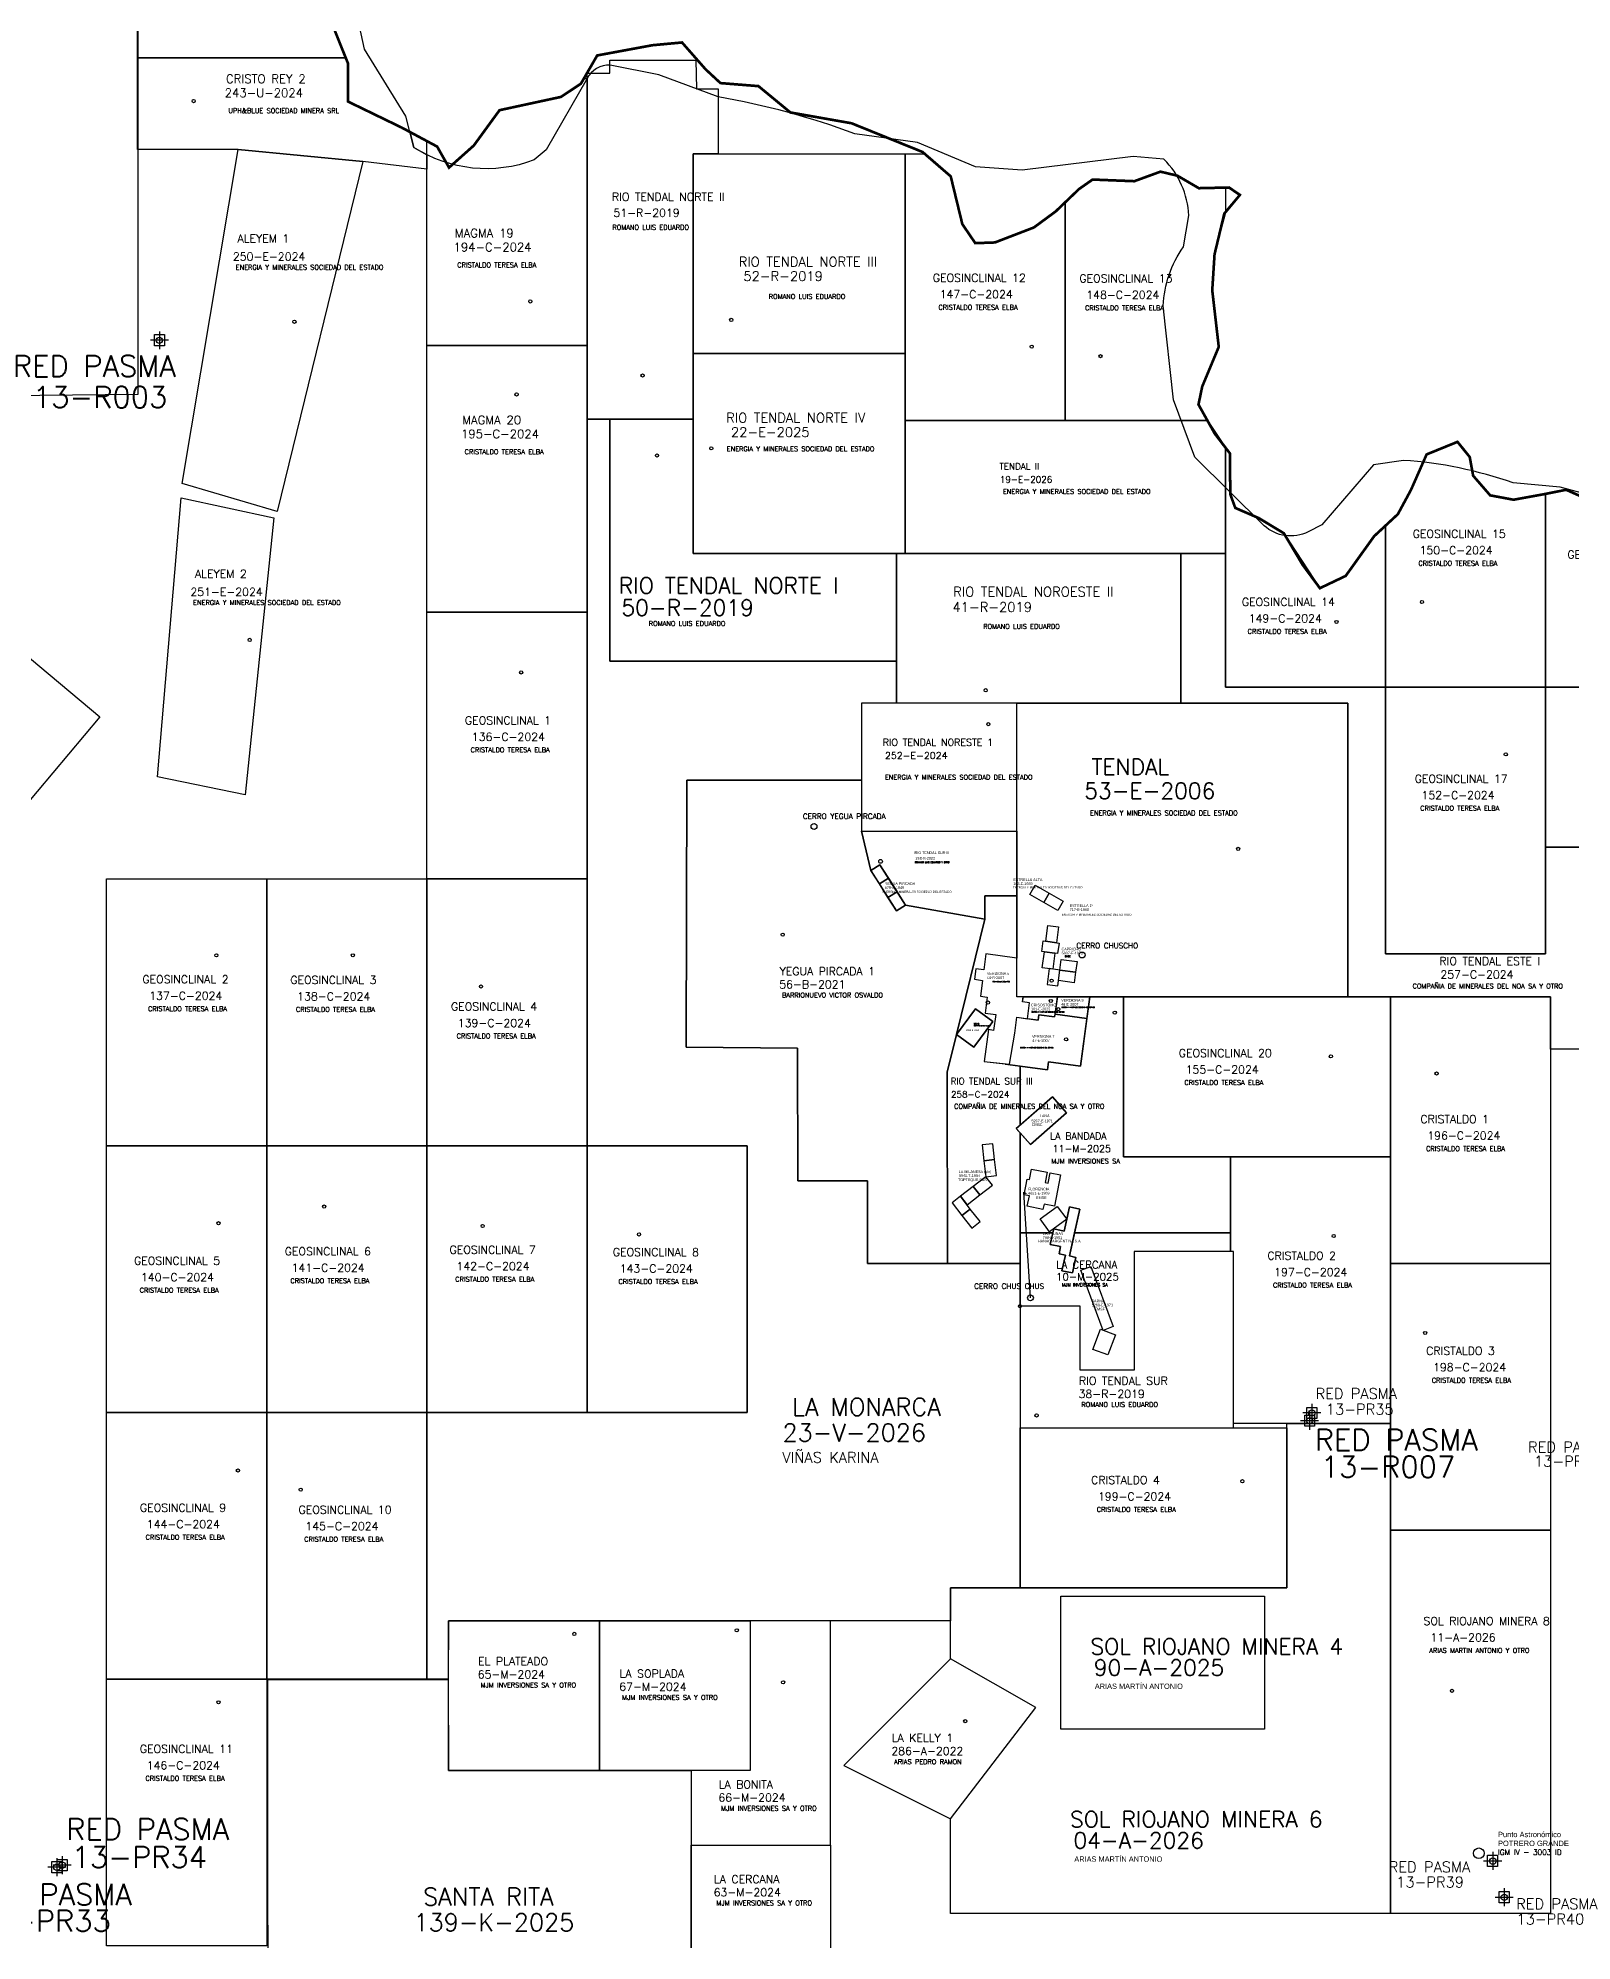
# Model space of a CAD drawing. Header units: metres. Extents: x -4406421 to 6012633, y 6449185 to 13337258.
# Drawn here: x 2547462 to 2576200, y 6867303 to 6902968 of the extents above; entities that cross this region are included whole.
import ezdxf

# ---------------------------------------------------------------- set-up
doc = ezdxf.new("R2010")
doc.units = ezdxf.units.M
doc.header["$LTSCALE"] = 20
doc.header["$MEASUREMENT"] = 0
for name, color, linetype in [('BLOQUE-PASMA', 40, 'CONTINUOUS'), ('CAMINOS', 7, 'CONTINUOUS'), ('CATEOS', 7, 'CONTINUOUS'), ('LIMDEP', 9, 'CONTINUOUS'), ('LIMITES', 119, 'CONTINUOUS'), ('MANIFEST', 1, 'CONTINUOUS'), ('MANIFEST-TEMP', 3, 'CONTINUOUS'), ('MINAPASMA', 40, 'CONTINUOUS'), ('MINAS', 76, 'CONTINUOUS'), ('P.A.S.M.A puntos', 241, 'CONTINUOUS'), ('PASMA NOMBRE', 40, 'CONTINUOUS'), ('SERVIDUMBRE', 44, 'CONTINUOUS')]:
    doc.layers.add(name, color=color, linetype=linetype)
doc.layers.add('TITULARES', color=7, linetype='CONTINUOUS', true_color=0x04fbc6)
doc.styles.add('ROMANS', font='romans.shx', dxfattribs={"oblique": 1.17516e-08, "height": 3})

msp = doc.modelspace()

# ---------------------------------------------------------------- linework, layer by layer
at = {"layer": 'CAMINOS', "linetype": 'Continuous'}
for centre in [(2562000, 6888192), (2567022, 6885782), (2566055, 6879356)]:
    msp.add_circle(centre, 55, dxfattribs=at)
at = {"layer": 'CAMINOS', "ltscale": 100}
msp.add_circle((2574455, 6868946), 100, dxfattribs=at)
at = {"layer": 'CATEOS', "ltscale": 100}
for points in [[(2549327, 6912963), (2549329, 6896288), (2546267, 6896254), (2546267, 6892220), (2544285, 6893883), (2544281, 6896255), (2545293, 6896259), (2545185, 6912965)], [(2565860, 6877208), (2565860, 6873918), (2564560, 6873918), (2564560, 6873300), (2562310, 6873300), (2555149, 6873300), (2555144, 6872208), (2554749, 6872208), (2554749, 6877208), (2560747, 6877208), (2560747, 6882208), (2557747, 6882208), (2557747, 6895822), (2558177, 6895822), (2558177, 6891291), (2563543, 6891291), (2563543, 6890500), (2562890, 6890500), (2562890, 6889056), (2559620, 6889056), (2559602, 6884056), (2561693, 6884038), (2561694, 6881550), (2563000, 6881550), (2563000, 6880000), (2565860, 6880000)], [(2563707, 6895801), (2569370, 6895801), (2569707, 6895294), (2569707, 6893308), (2563543, 6893308), (2563543, 6893309), (2563707, 6893309)], [(2568870, 6893308), (2569707, 6893308), (2569707, 6890801), (2572707, 6890801), (2572707, 6885801), (2575707, 6885801), (2575707, 6887801), (2580707, 6887801), (2580707, 6886500), (2576643, 6886500), (2576643, 6884015), (2575800, 6884015), (2575800, 6885000), (2572000, 6885000), (2572000, 6890500), (2568870, 6890500)], [(2564560, 6873918), (2570860, 6873918), (2570860, 6877000), (2572800, 6877000), (2572800, 6867820), (2564560, 6867820), (2564560, 6869592), (2564560, 6869592), (2566158, 6871676), (2564560, 6872592)], [(2566625, 6873767), (2570442, 6873767), (2570442, 6871269), (2566625, 6871269)], [(2551775, 6863000), (2551770, 6872204), (2555144, 6872204), (2555149, 6870498), (2559700, 6870498), (2559700, 6863000)]]:
    msp.add_lwpolyline(points, close=True, dxfattribs=at)
at = {"layer": 'CATEOS', "color": 0, "ltscale": 100}
msp.add_lwpolyline([(2565200, 6886890), (2565800, 6886890), (2565800, 6885724), (2565222, 6885802), (2565182, 6885505), (2565033, 6885525), (2565006, 6885326), (2565155, 6885306), (2565116, 6885009), (2565246, 6884992), (2565206, 6884694), (2565405, 6884668), (2565365, 6884370), (2565266, 6884384), (2565186, 6883789), (2565583, 6883744), (2565582, 6883736), (2565860, 6883698), (2565860, 6882595), (2565789, 6882533), (2565860, 6882452), (2565860, 6880000), (2564498, 6880000), (2564493, 6883586), (2564671, 6884291), (2565200, 6886455)], close=True, dxfattribs=at)
at = {"layer": 'LIMDEP', "linetype": 'Continuous'}
msp.add_lwpolyline([(2576835, 6894320), (2575980, 6894549), (2575098, 6894630, 0.068148), (2573046, 6895053), (2572485, 6894968), (2571515, 6893843), (2571259, 6893712, -0.307326), (2570434, 6893828), (2569134, 6895110), (2568737, 6896187), (2568541, 6897950, -0.139597), (2568921, 6899056), (2569023, 6899643, 0.18343), (2568557, 6900699), (2567977, 6900746), (2565901, 6900492), (2565026, 6900553), (2563937, 6901013), (2562767, 6901174, 0.045629), (2560204, 6901864), (2559095, 6902279), (2558181, 6902461, 0.288697), (2557747, 6902208), (2556983, 6900871), (2556756, 6900684, -0.237786), (2554505, 6900916), (2554350, 6901504), (2553579, 6902760), (2553454, 6903337)], format="xyb", dxfattribs=at)
at = {"layer": 'LIMITES', "ltscale": 1500, "const_width": 50, "flags": 128}
msp.add_lwpolyline([(2552919, 6903365), (2553270, 6902489), (2553271, 6901777), (2554277, 6901289), (2554939, 6900934), (2555162, 6900540), (2555626, 6900954), (2556108, 6901616), (2557259, 6901865), (2557633, 6902114), (2557938, 6902642), (2558974, 6902834), (2559527, 6902885), (2559967, 6902384), (2560247, 6902124), (2560959, 6902067), (2561558, 6901573), (2562703, 6901371), (2564033, 6900833), (2564561, 6900376), (2564779, 6899480), (2565021, 6899124), (2565390, 6899137), (2566120, 6899418), (2566527, 6899718), (2566965, 6900138), (2567219, 6900316), (2568001, 6900285), (2568491, 6900464), (2568809, 6900388), (2569210, 6900154), (2569775, 6900167), (2569979, 6900028), (2569687, 6899678), (2569504, 6898915), (2569461, 6898241), (2569583, 6897180), (2569273, 6896436), (2569203, 6896099), (2569509, 6895552), (2569796, 6895178), (2569797, 6894422), (2569893, 6894161), (2570332, 6893971), (2570803, 6893686), (2571154, 6893095), (2571478, 6892657), (2571961, 6892887), (2572494, 6893631), (2572939, 6894045), (2573186, 6894503), (2573477, 6895164), (2574056, 6895400), (2574285, 6895115), (2574349, 6894765), (2574668, 6894397), (2575106, 6894315), (2575672, 6894418), (2576092, 6894501), (2576874, 6894153)], dxfattribs=at)
at = {"layer": 'MANIFEST', "ltscale": 100}
for points in [[(2549328, 6902596), (2549328, 6905596), (2553987, 6905596), (2553914, 6905231), (2553756, 6904859), (2553783, 6904497), (2553785, 6904218), (2553731, 6904042), (2553628, 6903877), (2553398, 6903830), (2553154, 6903687), (2553100, 6903428), (2552919, 6903365), (2553227, 6902596)], [(2549328, 6902596), (2553227, 6902596), (2553270, 6902489), (2553271, 6901777), (2554426, 6901216), (2554505, 6900916), (2554747, 6900779), (2554747, 6900509), (2553545, 6900656), (2551214, 6900881), (2549328, 6900881)], [(2559736, 6895822), (2557747, 6895822), (2557747, 6902311), (2558177, 6902311), (2558177, 6902553), (2559784, 6902553), (2559797, 6902016), (2560204, 6902016), (2560204, 6900801), (2559736, 6900801)], [(2554747, 6897208), (2554747, 6901037), (2554939, 6900934), (2555162, 6900540), (2555626, 6900954), (2556108, 6901616), (2557259, 6901865), (2557633, 6902114), (2557688, 6902208), (2557747, 6902208), (2557747, 6897208)], [(2550159, 6894617), (2551214, 6900881), (2553545, 6900656), (2551944, 6894096)], [(2559736, 6897055), (2559736, 6900801), (2563707, 6900801), (2563707, 6897055)], [(2563707, 6895801), (2563707, 6900801), (2564069, 6900801), (2564561, 6900376), (2564779, 6899480), (2565021, 6899124), (2565390, 6899137), (2566120, 6899418), (2566527, 6899718), (2566707, 6899890), (2566707, 6895801)], [(2566707, 6895801), (2566707, 6899890), (2566965, 6900138), (2567219, 6900316), (2568001, 6900285), (2568491, 6900464), (2568809, 6900388), (2569210, 6900154), (2569707, 6900166), (2569707, 6899701), (2569504, 6898915), (2569461, 6898241), (2569583, 6897180), (2569273, 6896436), (2569203, 6896099), (2569370, 6895801)], [(2559736, 6893309), (2563543, 6893309), (2563543, 6891291), (2558177, 6891291), (2558177, 6895822), (2559736, 6895822)], [(2569707, 6895294), (2569796, 6895178), (2569796, 6894426), (2569893, 6894161), (2570332, 6893971), (2570803, 6893686), (2571478, 6892657), (2571961, 6892887), (2572494, 6893631), (2572707, 6893829), (2572707, 6890801), (2569707, 6890801)], [(2572707, 6890801), (2572707, 6893829), (2572939, 6894045), (2573186, 6894503), (2573477, 6895164), (2574056, 6895400), (2574285, 6895115), (2574349, 6894765), (2574668, 6894397), (2575106, 6894315), (2575707, 6894424), (2575707, 6890801)], [(2575707, 6890801), (2575707, 6894424), (2576092, 6894494), (2576874, 6894153), (2577644, 6894090), (2578349, 6894206), (2578707, 6893941), (2578707, 6890801)], [(2549703, 6889121), (2550143, 6894349), (2551878, 6893974), (2551340, 6888784)], [(2563543, 6893308), (2568870, 6893308), (2568870, 6890500), (2563543, 6890500)], [(2554747, 6887208), (2554747, 6892208), (2557747, 6892208), (2557747, 6887208)], [(2572707, 6885801), (2572707, 6890801), (2575707, 6890801), (2575707, 6885801)], [(2575707, 6890801), (2580707, 6890801), (2580707, 6887801), (2575707, 6887801)], [(2565800, 6885000), (2565800, 6890500), (2572000, 6890500), (2572000, 6885000)], [(2559620, 6889056), (2562890, 6889056), (2562890, 6888100), (2563063, 6887366), (2563548, 6886608), (2563717, 6886715), (2565200, 6886455), (2564671, 6884291), (2564493, 6883586), (2564498, 6880000), (2563000, 6880000), (2563000, 6881550), (2561694, 6881550), (2561693, 6884038), (2559602, 6884056)], [(2565200, 6886455), (2563717, 6886715), (2563231, 6887473), (2563063, 6887366), (2562890, 6888100), (2565800, 6888100), (2565800, 6886890), (2565200, 6886890)], [(2548747, 6882208), (2548747, 6887208), (2551747, 6887208), (2551747, 6882208)], [(2551747, 6882208), (2551747, 6887208), (2554747, 6887208), (2554747, 6882208)], [(2554747, 6882208), (2554747, 6887208), (2557747, 6887208), (2557747, 6882208)], [(2567165, 6885000), (2567800, 6885000), (2567800, 6882000), (2569800, 6882000), (2569800, 6880575), (2566883, 6880575), (2566981, 6881020), (2566786, 6881063), (2566734, 6880828), (2566685, 6880609), (2566490, 6880652), (2566473, 6880575), (2565860, 6880575), (2565860, 6882452), (2566053, 6882232), (2566730, 6882825), (2566466, 6883126), (2565860, 6882595), (2565860, 6883698), (2566375, 6883629), (2566395, 6883780), (2566990, 6883700)], [(2565999, 6884588), (2566039, 6884885), (2565908, 6884903), (2565927, 6885000), (2566559, 6885000), (2566508, 6884620), (2566211, 6884660), (2566198, 6884561)], [(2566559, 6885000), (2567165, 6885000), (2567110, 6884592), (2566515, 6884672)], [(2567800, 6885000), (2572800, 6885000), (2572800, 6882000), (2567800, 6882000)], [(2548747, 6877208), (2548747, 6882208), (2551747, 6882208), (2551747, 6877208)], [(2551747, 6877208), (2551747, 6882208), (2554747, 6882208), (2554747, 6877208)], [(2554747, 6877208), (2554747, 6882208), (2557747, 6882208), (2557747, 6877208)], [(2557747, 6877208), (2557747, 6882208), (2560747, 6882208), (2560747, 6877208)], [(2565860, 6880575), (2566473, 6880575), (2566426, 6880359), (2566621, 6880316), (2566592, 6880184), (2566710, 6880158), (2566645, 6879865), (2566841, 6879822), (2566905, 6880115), (2566787, 6880141), (2566883, 6880575), (2569800, 6880575), (2569800, 6880225), (2568000, 6880225), (2568000, 6878000), (2566987, 6878000), (2566987, 6879200), (2565860, 6879200)], [(2565860, 6876918), (2569860, 6876918), (2569860, 6880225), (2568000, 6880225), (2568000, 6878000), (2566987, 6878000), (2566987, 6879200), (2565860, 6879200)], [(2548747, 6872208), (2548747, 6877208), (2551747, 6877208), (2551747, 6872208)], [(2551747, 6872208), (2551747, 6877208), (2554749, 6877208), (2554749, 6872208)], [(2572800, 6875000), (2575800, 6875000), (2575800, 6867820), (2572800, 6867820)], [(2555149, 6873300), (2557978, 6873300), (2557978, 6870498), (2555149, 6870498)], [(2557978, 6873300), (2560806, 6873300), (2560806, 6870498), (2557978, 6870498)], [(2560806, 6873300), (2560806, 6870498), (2559700, 6870498), (2559700, 6869100), (2562310, 6869100), (2562310, 6873300)], [(2548747, 6867208), (2548747, 6872208), (2551747, 6872208), (2551747, 6867208)]]:
    msp.add_lwpolyline(points, close=True, dxfattribs=at)
at = {"layer": 'MANIFEST', "linetype": 'Continuous'}
msp.add_lwpolyline([(2536985, 6895832), (2539042, 6898283), (2548618, 6890248), (2546561, 6887797)], close=True, dxfattribs=at)
at = {"layer": 'MANIFEST', "color": 1, "ltscale": 100}
for points in [[(2554747, 6892208), (2554747, 6897208), (2557747, 6897208), (2557747, 6892208)], [(2559736, 6893309), (2559736, 6897055), (2563707, 6897055), (2563707, 6893309)], [(2565800, 6890500), (2562890, 6890500), (2562890, 6888100), (2565800, 6888100)], [(2565222, 6885802), (2565182, 6885505), (2565033, 6885525), (2565007, 6885326), (2565155, 6885306), (2565116, 6885009), (2565246, 6884992), (2565206, 6884694), (2565405, 6884668), (2565365, 6884370), (2565266, 6884384), (2565186, 6883789), (2565662, 6883736), (2565761, 6884317), (2565801, 6884614), (2565999, 6884588), (2566039, 6884885), (2565908, 6884903), (2565921, 6885000), (2565800, 6885000), (2565800, 6885724)], [(2572800, 6880000), (2572800, 6885000), (2575800, 6885000), (2575800, 6880000)], [(2565801, 6884614), (2566198, 6884561), (2566211, 6884660), (2566508, 6884620), (2566515, 6884672), (2567110, 6884592), (2566990, 6883700), (2566395, 6883780), (2566375, 6883629), (2565582, 6883736), (2565583, 6883744), (2565662, 6883736), (2565761, 6884317)], [(2569860, 6877000), (2569860, 6880225), (2569800, 6880225), (2569800, 6882000), (2572800, 6882000), (2572800, 6877000)], [(2572800, 6875000), (2572800, 6880000), (2575800, 6880000), (2575800, 6875000)], [(2565860, 6876918), (2570860, 6876918), (2570860, 6873918), (2565860, 6873918)], [(2564560, 6872592), (2562560, 6870592), (2564560, 6869592), (2566158, 6871676)], [(2559700, 6869100), (2562310, 6869100), (2562310, 6866038), (2559700, 6866038)]]:
    msp.add_lwpolyline(points, close=True, dxfattribs=at)
at = {"layer": 'MANIFEST', "ltscale": 100}
for centre, radius in [((2550377, 6901786), 30), ((2556684, 6898032), 30), ((2552265, 6897650), 30), ((2560449, 6897685), 30), ((2566078, 6897185), 30), ((2567367, 6897006), 30), ((2558788, 6896643), 30), ((2559057, 6895144), 30), ((2573390, 6892397), 30), ((2571789, 6892024), 30), ((2551427, 6891688), 30), ((2556513, 6891078), 30), ((2565217, 6890745), 30), ((2574960, 6889542), 30), ((2563247, 6887537), 35.5), ((2561413, 6886164), 30), ((2550803, 6885777), 30), ((2553360, 6885777), 30), ((2555762, 6885192), 30), ((2565258, 6884890), 30), ((2566437, 6884920), 30), ((2567634, 6884702), 30), ((2566723, 6884201), 30), ((2571684, 6883882), 30), ((2552822, 6881067), 30), ((2550843, 6880755), 30), ((2555791, 6880703), 30), ((2558722, 6880545), 30), ((2565860, 6879200), 30), ((2566170, 6877152), 30), ((2551206, 6876120), 30), ((2552383, 6875761), 30), ((2557509, 6873058), 30), ((2560553, 6873125), 30), ((2561421, 6872150), 30), ((2573953, 6871991), 30), ((2550843, 6871776), 30)]:
    msp.add_circle(centre, radius, dxfattribs=at)
at = {"layer": 'MANIFEST', "color": 1, "ltscale": 100}
for centre in [(2556427, 6896288), (2560075, 6895278), (2565265, 6890109), (2566575, 6884767), (2573664, 6883561), (2571737, 6880515), (2573450, 6878698), (2570025, 6875919), (2564833, 6871422)]:
    msp.add_circle(centre, 30, dxfattribs=at)
at = {"layer": 'MANIFEST', "color": 4, "ltscale": 100}
msp.add_circle((2569947, 6887770), 30, dxfattribs=at)
at = {"layer": 'MANIFEST-TEMP', "ltscale": 100}
for points in [[(2566383, 6886337), (2566581, 6886310), (2566541, 6886013), (2566343, 6886040)], [(2566293, 6886046), (2566591, 6886006), (2566564, 6885808), (2566267, 6885848)], [(2566316, 6885841), (2566514, 6885815), (2566474, 6885517), (2566276, 6885544)], [(2566632, 6885698), (2566929, 6885658), (2566902, 6885460), (2566605, 6885500)], [(2566367, 6885229), (2566565, 6885202), (2566605, 6885500), (2566407, 6885526)], [(2566605, 6885500), (2566902, 6885460), (2566876, 6885261), (2566578, 6885301)]]:
    msp.add_lwpolyline(points, close=True, dxfattribs=at)
msp.add_circle((2566452, 6885301), 30, dxfattribs=at)
at = {"layer": 'MINAPASMA', "linetype": 'Continuous'}
msp.add_lwpolyline([(2565350, 6884534), (2565028, 6884773), (2564671, 6884291), (2564992, 6884052)], close=True, dxfattribs=at)
at = {"layer": 'MINAPASMA', "ltscale": 100}
msp.add_lwpolyline([(2564992, 6884052), (2564671, 6884291), (2565028, 6884773), (2565350, 6884534)], close=True, dxfattribs=at)
at = {"layer": 'MINAS', "ltscale": 100}
for points in [[(2563231, 6887473), (2563393, 6887221), (2563225, 6887113), (2563063, 6887366)], [(2563393, 6887221), (2563555, 6886968), (2563386, 6886860), (2563225, 6887113)], [(2563555, 6886968), (2563717, 6886715), (2563548, 6886608), (2563386, 6886860)], [(2566405, 6886940), (2566305, 6886767), (2566045, 6886917), (2566145, 6887090)], [(2566665, 6886790), (2566565, 6886617), (2566305, 6886767), (2566405, 6886940)], [(2566466, 6883126), (2566730, 6882825), (2566053, 6882232), (2565789, 6882533)], [(2566075, 6881770), (2566370, 6881713), (2566331, 6881517), (2566385, 6881506), (2566424, 6881702), (2566620, 6881664), (2566506, 6881075), (2566309, 6881113), (2566290, 6881015), (2565996, 6881072), (2566034, 6881269), (2565936, 6881288), (2565993, 6881582), (2566037, 6881574)], [(2566558, 6881071), (2566734, 6880828), (2566410, 6880594), (2566234, 6880837)], [(2566786, 6881063), (2566981, 6881020), (2566787, 6880141), (2566905, 6880115), (2566841, 6879822), (2566645, 6879865), (2566710, 6880158), (2566592, 6880184), (2566621, 6880316), (2566426, 6880359), (2566490, 6880652), (2566685, 6880609)], [(2566999, 6879872), (2567187, 6879941), (2567604, 6878816), (2567417, 6878746)], [(2567365, 6878766), (2567646, 6878660), (2567505, 6878286), (2567225, 6878391)]]:
    msp.add_lwpolyline(points, close=True, dxfattribs=at)
at = {"layer": 'MINAS', "linetype": 'Continuous'}
for points in [[(2565348, 6882245), (2565149, 6882222), (2565184, 6881924), (2565383, 6881947), (2565348, 6882245)], [(2565342, 6881468), (2565219, 6881626), (2564982, 6881442), (2565104, 6881284), (2565342, 6881468)], [(2565383, 6881947), (2565184, 6881924), (2565219, 6881626), (2565418, 6881649), (2565383, 6881947)], [(2565104, 6881284), (2564982, 6881442), (2564745, 6881259), (2564867, 6881100), (2565104, 6881284)], [(2564745, 6881259), (2564587, 6881136), (2564770, 6880899), (2564928, 6881021), (2564745, 6881259)], [(2564928, 6881021), (2564770, 6880899), (2564954, 6880662), (2565112, 6880784), (2564928, 6881021)]]:
    msp.add_lwpolyline(points, dxfattribs=at)
at = {"layer": 'P.A.S.M.A puntos', "ltscale": 100}
for p, q in [((2549735, 6897471), (2549735, 6897134)), ((2549735, 6897471), (2549735, 6897134)), ((2549904, 6897303), (2549566, 6897303)), ((2549904, 6897303), (2549566, 6897303)), ((2571454, 6877054), (2571117, 6877054)), ((2571454, 6877054), (2571117, 6877054)), ((2571286, 6877223), (2571286, 6876885)), ((2571286, 6877223), (2571286, 6876885))]:
    msp.add_line(p, q, dxfattribs=at)
at = {"layer": 'P.A.S.M.A puntos', "color": 61, "ltscale": 100}
for p, q in [((2571326, 6877367), (2571326, 6877030)), ((2571495, 6877198), (2571157, 6877198)), ((2547813, 6868854), (2547813, 6868517)), ((2547913, 6868893), (2547913, 6868555)), ((2574884, 6868799), (2574546, 6868799)), ((2574718, 6868972), (2574718, 6868635)), ((2547982, 6868685), (2547644, 6868685)), ((2548081, 6868724), (2547744, 6868724)), ((2575098, 6868120), (2574761, 6868120)), ((2574932, 6868293), (2574932, 6867956))]:
    msp.add_line(p, q, dxfattribs=at)
at = {"layer": 'P.A.S.M.A puntos', "ltscale": 100}
for points in [[(2549642, 6897409), (2549828, 6897409), (2549828, 6897197), (2549642, 6897197)], [(2549642, 6897409), (2549828, 6897409), (2549828, 6897197), (2549642, 6897197)], [(2571193, 6877160), (2571378, 6877160), (2571378, 6876948), (2571193, 6876948)], [(2571193, 6877160), (2571378, 6877160), (2571378, 6876948), (2571193, 6876948)]]:
    msp.add_lwpolyline(points, close=True, dxfattribs=at)
at = {"layer": 'P.A.S.M.A puntos', "color": 61, "ltscale": 100}
for points in [[(2571233, 6877304), (2571419, 6877304), (2571419, 6877092), (2571233, 6877092)], [(2547720, 6868791), (2547906, 6868791), (2547906, 6868579), (2547720, 6868579)], [(2547820, 6868830), (2548005, 6868830), (2548005, 6868618), (2547820, 6868618)], [(2574621, 6868908), (2574807, 6868908), (2574807, 6868696), (2574621, 6868696)], [(2574835, 6868228), (2575021, 6868228), (2575021, 6868016), (2574835, 6868016)]]:
    msp.add_lwpolyline(points, close=True, dxfattribs=at)
at = {"layer": 'P.A.S.M.A puntos', "ltscale": 100}
for centre in [(2549735, 6897303), (2549735, 6897303), (2571286, 6877054), (2571286, 6877054)]:
    msp.add_circle(centre, 60, dxfattribs=at)
at = {"layer": 'P.A.S.M.A puntos', "color": 61, "ltscale": 100}
for centre in [(2571327, 6877198), (2547912, 6868723), (2574718, 6868800), (2547814, 6868686), (2574932, 6868121)]:
    msp.add_circle(centre, 60, dxfattribs=at)
at = {"layer": 'SERVIDUMBRE', "linetype": 'Continuous'}
for p, q in [((2566055, 6879356), (2565931, 6881334)), ((2565931, 6881334), (2565972, 6881313))]:
    msp.add_line(p, q, dxfattribs=at)

# ---------------------------------------------------------------- texts
at = {"layer": 'BLOQUE-PASMA', "ltscale": 100}
msp.add_attdef('8908-E-1984', (2564849, 6884358), 'ENERGIA Y MINERALES SOCIEDAD DEL ESTADO', height=30, dxfattribs=at)
at = {"layer": 'CAMINOS', "linetype": 'Continuous', "style": 'ROMANS', "oblique": 0}
for s, p in [('CERRO YEGUA PIRCADA', (2561791, 6888332)), ('CERRO CHUSCHO', (2566915, 6885907)), ('CERRO CHUS CHUS', (2565000, 6879524))]:
    msp.add_text(s, height=100, dxfattribs=at).set_placement(p)
at = {"layer": 'CAMINOS', "ltscale": 100, "insert": (2574815, 6869348), "char_height": 100, "width": 2313.46, "attachment_point": 1, "style": 'ROMANS'}
msp.add_mtext('{\\fArial|b0|i0|c0|p34;Punto Astronómico \\PPOTRERO GRANDE\\P}IGM IV - 3003 ID', dxfattribs=at)
at = {"layer": 'CATEOS', "style": 'ROMANS'}
for s, height, p in [('TENDAL II', 120, (2565474, 6894880)), ('19-E-2026', 120, (2565481, 6894634)), ('RIO TENDAL ESTE I', 150, (2573716, 6885593)), ('257-C-2024', 150, (2573735, 6885341)), ('RIO TENDAL SUR III', 120, (2564560, 6883357)), ('258-C-2024', 120, (2564567, 6883110)), ('LA MONARCA', 330, (2561590, 6877147)), ('23-V-2026', 330, (2561410, 6876665)), ('SANTA RITA', 330, (2554676, 6867968)), ('139-K-2025', 330, (2554496, 6867486))]:
    msp.add_text(s, height=height, dxfattribs=at).set_placement(p)
at = {"layer": 'CATEOS', "style": 'ROMANS', "oblique": 0}
for s, p in [('SOL RIOJANO MINERA 4', (2567180, 6872672)), ('90-A-2025', (2567243, 6872276)), ('SOL RIOJANO MINERA 6', (2566796, 6869433)), ('04-A-2026', (2566860, 6869037))]:
    msp.add_text(s, height=300, dxfattribs=at).set_placement(p)
at = {"layer": 'MANIFEST', "linetype": 'Continuous', "style": 'ROMANS', "oblique": 0}
for s, height, p in [('243-U-2024', 160, (2550959, 6901861)), ('CRISTO REY 2', 160, (2550983, 6902124)), ('194-C-2024', 160, (2555247, 6898970)), ('MAGMA 19', 160, (2555271, 6899232)), ('GEOSINCLINAL 12', 150, (2564226, 6898399)), ('GEOSINCLINAL 13', 150, (2566972, 6898388)), ('147-C-2024', 150, (2564354, 6898090)), ('148-C-2024', 150, (2567101, 6898080)), ('MAGMA 20', 160, (2555409, 6895730)), ('195-C-2024', 160, (2555386, 6895468)), ('GEOSINCLINAL 15', 150, (2573217, 6893601)), ('150-C-2024', 150, (2573345, 6893293)), ('GEOSINCLINAL 16', 150, (2576114, 6893212)), ('GEOSINCLINAL 14', 150, (2570016, 6892324)), ('149-C-2024', 150, (2570145, 6892016)), ('GEOSINCLINAL 1', 150, (2555460, 6890104)), ('136-C-2024', 150, (2555589, 6889796)), ('GEOSINCLINAL 17', 150, (2573253, 6889010)), ('152-C-2024', 150, (2573381, 6888702)), ('GEOSINCLINAL 2', 150, (2549417, 6885251)), ('GEOSINCLINAL 3', 150, (2552188, 6885239)), ('137-C-2024', 150, (2549545, 6884943)), ('138-C-2024', 150, (2552317, 6884931)), ('GEOSINCLINAL 4', 150, (2555198, 6884740)), ('139-C-2024', 150, (2555326, 6884432)), ('GEOSINCLINAL 20', 150, (2568834, 6883868)), ('155-C-2024', 150, (2568962, 6883560)), ('CRISTALDO 1', 150, (2573361, 6882630)), ('LA BANDADA', 130, (2566423, 6882326)), ('196-C-2024', 150, (2573490, 6882322)), ('11-M-2025', 130, (2566470, 6882088)), ('GEOSINCLINAL 6', 150, (2552084, 6880153)), ('GEOSINCLINAL 7', 150, (2555172, 6880182)), ('GEOSINCLINAL 8', 150, (2558231, 6880138)), ('CRISTALDO 2', 150, (2570494, 6880071)), ('GEOSINCLINAL 5', 150, (2549260, 6879976)), ('141-C-2024', 150, (2552212, 6879845)), ('142-C-2024', 150, (2555301, 6879874)), ('143-C-2024', 150, (2558360, 6879830)), ('197-C-2024', 150, (2570622, 6879763)), ('140-C-2024', 150, (2549389, 6879668)), ('CRISTALDO 3', 150, (2573469, 6878288)), ('198-C-2024', 150, (2573598, 6877980)), ('CRISTALDO 4', 150, (2567192, 6875867)), ('199-C-2024', 150, (2567320, 6875559)), ('GEOSINCLINAL 9', 150, (2549371, 6875347)), ('GEOSINCLINAL 10', 150, (2552343, 6875310)), ('144-C-2024', 150, (2549499, 6875039)), ('145-C-2024', 150, (2552471, 6875002)), ('SOL RIOJANO MINERA 8', 150, (2573419, 6873224)), ('11-A-2026', 150, (2573548, 6872916)), ('GEOSINCLINAL 11', 150, (2549369, 6870827)), ('146-C-2024', 150, (2549498, 6870519))]:
    msp.add_text(s, height=height, dxfattribs=at).set_placement(p)
at = {"layer": 'MANIFEST', "linetype": 'Continuous', "style": 'ROMANS'}
for s, height, p in [('RIO TENDAL NORTE II', 150, (2558214, 6899917)), ('51-R-2019', 150, (2558243, 6899617)), ('ALEYEM 1', 150, (2551199, 6899136)), ('250-E-2024', 150, (2551112, 6898797)), ('RIO TENDAL NORTE III', 180, (2560589, 6898685)), ('52-R-2019', 180, (2560677, 6898415)), ('RIO TENDAL NORTE IV', 180, (2560355, 6895761)), ('22-E-2025', 180, (2560443, 6895491)), ('ALEYEM 2', 150, (2550402, 6892851)), ('RIO TENDAL NORTE I', 300, (2558343, 6892557)), ('RIO TENDAL NOROESTE II', 180, (2564608, 6892501)), ('251-E-2024', 150, (2550315, 6892512)), ('50-R-2019', 300, (2558391, 6892142)), ('41-R-2019', 180, (2564595, 6892213)), ('RIO TENDAL NORESTE 1', 130, (2563288, 6889705)), ('252-E-2024', 130, (2563328, 6889456)), ('TENDAL  ', 300, (2567200, 6889156)), ('53-E-2006', 300, (2567063, 6888709)), ('YEGUA PIRCADA 1', 150, (2561355, 6885401)), ('56-B-2021', 150, (2561348, 6885156)), ('RIO TENDAL SUR', 150, (2566963, 6877727)), ('38-R-2019', 150, (2566956, 6877481)), ('65-M-2024', 150, (2555699, 6872223)), ('EL PLATEADO', 150, (2555706, 6872469)), ('LA SOPLADA', 150, (2558358, 6872238)), ('67-M-2024', 150, (2558351, 6871993)), ('286-A-2022', 150, (2563448, 6870787)), ('LA KELLY 1', 150, (2563455, 6871032)), ('LA BONITA', 150, (2560214, 6870160)), ('66-M-2024', 150, (2560207, 6869914)), ('LA CERCANA', 150, (2560125, 6868385)), ('63-M-2024', 150, (2560119, 6868139))]:
    msp.add_text(s, height=height, dxfattribs=at).set_placement(p)
at = {"layer": 'MANIFEST', "color": 160, "linetype": 'Continuous', "style": 'ROMANS'}
msp.add_text('ROMANO LUIS EDUARDO', height=90, dxfattribs=at).set_placement((2565170, 6891895))
at = {"layer": 'MANIFEST'}
for s, p in [('RIO TENDAL SUR II', (2563883, 6887674)), ('268-R-2022', (2563903, 6887570)), ('VERDIONA 5', (2565240, 6885410)), ('44-R-2007', (2565239, 6885334)), ('VERDIONA 7', (2566085, 6884230)), ('47-E-2007', (2566091, 6884154))]:
    msp.add_text(s, height=50, dxfattribs=at).set_placement(p)
at = {"layer": 'MANIFEST', "color": 1}
for s, p in [('CRISOSTOMO', (2566066, 6884820)), ('VERDIONA 9', (2566632, 6884908)), ('46-E-2007', (2566631, 6884832)), ('101-E-2025', (2566066, 6884744))]:
    msp.add_text(s, height=50, dxfattribs=at).set_placement(p)
at = {"layer": 'MANIFEST', "style": 'ROMANS'}
for s, p in [('LA CERCANA', (2566535, 6879907)), ('10-M-2025', (2566535, 6879681))]:
    msp.add_text(s, height=140, dxfattribs=at).set_placement(p)
at = {"layer": 'MANIFEST-TEMP'}
for s, p in [('CAPRICHO ', (2566638, 6885868)), ('5807-E-1973', (2566638, 6885792))]:
    msp.add_text(s, height=50, dxfattribs=at).set_placement(p)
at = {"layer": 'MINAS'}
for s, height, p in [('ENERGIA Y MINERALES SOCIEDAD DEL ESTADO', 40, (2563273, 6886947)), ('YEGUA PIRCADA', 50, (2563327, 6887096)), ('679-E-1949', 50, (2563327, 6887020)), ('163-E-1939', 50, (2565734, 6887093)), ('ESTRELLA ALTA', 50, (2565734, 6887169)), ('717-E-1950', 50, (2566791, 6886607)), ('ESTRELLA 1º', 50, (2566791, 6886683)), ('5267-E-1971', 50, (2566075, 6882647)), ('LANA ', 50, (2566232, 6882743)), ('EMSE', 50, (2566083, 6882576)), ('8940-T-1984', 50, (2564713, 6881620)), ('LA MILANESA (s/c)', 50, (2564713, 6881696)), ('TOPTEQUE SAS', 50, (2564699, 6881544)), ('4651-E-1969', 50, (2566012, 6881293)), ('FLORENCIA ', 50, (2566013, 6881369)), ('EMSE', 50, (2566162, 6881210)), ('LAS TUNAS ', 50, (2566287, 6880537)), ('HANAQ ARGENTINA S.A', 50, (2566197, 6880394)), ('799-H-1951', 50, (2566286, 6880461)), ('5268-E-1971', 50, (2567202, 6879196)), ('SARNA ', 50, (2567202, 6879273)), ('EMSE', 50, (2567257, 6879119))]:
    msp.add_text(s, height=height, dxfattribs=at).set_placement(p)
at = {"layer": 'P.A.S.M.A puntos', "linetype": 'Continuous', "style": 'ROMANS', "oblique": 0}
for s, p in [('RED PASMA', (2546990, 6896621)), ('13-R003', (2547364, 6896040)), ('RED PASMA', (2571381, 6876495)), ('13-R007', (2571494, 6875989))]:
    msp.add_text(s, height=400, dxfattribs=at).set_placement(p)
at = {"layer": 'P.A.S.M.A puntos', "color": 61, "linetype": 'Continuous', "style": 'ROMANS', "oblique": 0}
for s, height, p in [('RED PASMA', 200, (2571397, 6877461)), ('13-PR35', 200, (2571590, 6877168)), ('RED PASMA', 200, (2575377, 6876459)), ('13-PR37', 200, (2575489, 6876192)), ('RED PASMA', 400, (2547988, 6869197)), ('13-PR34', 400, (2548091, 6868674)), ('RED PASMA', 200, (2572768, 6868589)), ('13-PR39', 200, (2572908, 6868306)), ('RED PASMA', 400, (2546166, 6867972)), ('RED PASMA', 200, (2575156, 6867898)), ('13-PR33', 400, (2546287, 6867477)), ('13-PR40', 200, (2575162, 6867613))]:
    msp.add_text(s, height=height, dxfattribs=at).set_placement(p)
at = {"layer": 'PASMA NOMBRE', "color": 160, "linetype": 'Continuous', "style": 'ROMANS'}
for s, p in [('SALTO DE ALBI', (2564995, 6884496)), ('8908-E-1984', (2564999, 6884468))]:
    msp.add_text(s, height=10, dxfattribs=at).set_placement(p)
at = {"layer": 'TITULARES', "color": 160, "linetype": 'Continuous', "style": 'ROMANS'}
for s, height, p in [('UPH&BLUE SOCIEDAD MINERA SRL', 90, (2551027, 6901561)), ('ROMANO LUIS EDUARDO', 90, (2558223, 6899375)), ('CRISTALDO TERESA ELBA', 90, (2555316, 6898670)), ('ENERGIA Y MINERALES SOCIEDAD DEL ESTADO', 90, (2551166, 6898627)), ('ROMANO LUIS EDUARDO', 90, (2561152, 6898079)), ('CRISTALDO TERESA ELBA', 90, (2555454, 6895168)), ('ENERGIA Y MINERALES SOCIEDAD DEL ESTADO', 90, (2560366, 6895223)), ('ENERGIA Y MINERALES SOCIEDAD DEL ESTADO', 90, (2565539, 6894424)), ('ENERGIA Y MINERALES SOCIEDAD DEL ESTADO', 90, (2550368, 6892342)), ('ROMANO LUIS EDUARDO', 90, (2558905, 6891950)), ('ENERGIA Y MINERALES SOCIEDAD DEL ESTADO', 90, (2563328, 6889069)), ('ENERGIA Y MINERALES SOCIEDAD DEL ESTADO', 90, (2567172, 6888399)), ('ROMANO LUIS EDUARDO Y OTRO', 30, (2563889, 6887505)), ('EMSE', 30, (2566700, 6885742)), ('ROMANO LUIS EDUARDO', 20, (2565349, 6885274)), ('COMPAÑIA DE MINERALES DEL NOA SA Y OTRO', 90, (2573214, 6885153)), ('BARRIONUEVO VICTOR OSVALDO', 90, (2561401, 6884985)), ('ENERGIA Y MINERALES SOCIEDAD DEL ESTADO', 20, (2566076, 6884704)), ('ENERGIA Y MINERALES SOCIEDAD DEL ESTADO', 20, (2566641, 6884792)), ('ENERGIA Y MINERALES SOCIEDAD DEL ESTADO', 10, (2564998, 6884450)), ('ENERGIA Y MINERALES SOCIEDAD DEL ESTADO', 20, (2565866, 6884034)), ('COMPAÑIA DE MINERALES DEL NOA SA Y OTRO', 90, (2564625, 6882901)), ('ROMANO LUIS EDUARDO', 90, (2567009, 6877311)), ('VIÑAS KARINA', 200, (2561410, 6876265)), ('MJM INVERSIONES SA Y OTRO', 90, (2555752, 6872053)), ('MJM INVERSIONES SA Y OTRO', 90, (2558405, 6871822)), ('ARIAS PEDRO RAMON', 90, (2563501, 6870616)), ('MJM INVERSIONES SA Y OTRO', 90, (2560260, 6869743)), ('MJM INVERSIONES SA Y OTRO', 90, (2560172, 6867969))]:
    msp.add_text(s, height=height, dxfattribs=at).set_placement(p)
at = {"layer": 'TITULARES', "color": 5, "linetype": 'Continuous', "style": 'ROMANS', "oblique": 0}
for s, p in [('CRISTALDO TERESA ELBA', (2564332, 6897876)), ('CRISTALDO TERESA ELBA', (2567078, 6897865)), ('CRISTALDO TERESA ELBA', (2573323, 6893079)), ('CRISTALDO TERESA ELBA', (2570122, 6891802)), ('CRISTALDO TERESA ELBA', (2555566, 6889582)), ('CRISTALDO TERESA ELBA', (2573358, 6888488)), ('CRISTALDO TERESA ELBA', (2549523, 6884729)), ('CRISTALDO TERESA ELBA', (2552294, 6884717)), ('CRISTALDO TERESA ELBA', (2555304, 6884218)), ('CRISTALDO TERESA ELBA', (2568940, 6883346)), ('CRISTALDO TERESA ELBA', (2573467, 6882108)), ('MJM INVERSIONES SA', (2566447, 6881874)), ('CRISTALDO TERESA ELBA', (2549366, 6879454)), ('CRISTALDO TERESA ELBA', (2552190, 6879631)), ('CRISTALDO TERESA ELBA', (2555278, 6879660)), ('CRISTALDO TERESA ELBA', (2558337, 6879616)), ('CRISTALDO TERESA ELBA', (2570599, 6879549)), ('CRISTALDO TERESA ELBA', (2573575, 6877766)), ('CRISTALDO TERESA ELBA', (2567298, 6875345)), ('CRISTALDO TERESA ELBA', (2549477, 6874824)), ('CRISTALDO TERESA ELBA', (2552449, 6874788)), ('ARIAS MARTIN ANTONIO Y OTRO', (2573525, 6872702)), ('CRISTALDO TERESA ELBA', (2549475, 6870305))]:
    msp.add_text(s, height=90, dxfattribs=at).set_placement(p)
at = {"layer": 'TITULARES', "color": 160}
for s, height, p in [('ENERGIA Y MINERALES SOCIEDAD DEL ESTADO', 40, (2565725, 6887030)), ('ENERGIA Y MINERALES SOCIEDAD DEL ESTADO', 40, (2566643, 6886519)), ('ARIAS MARTÍN ANTONIO', 100, (2567261, 6872026)), ('ARIAS MARTÍN ANTONIO', 100, (2566877, 6868787))]:
    msp.add_text(s, height=height, dxfattribs=at).set_placement(p)
at = {"layer": 'TITULARES', "color": 5, "linetype": 'Continuous', "style": 'ROMANS'}
msp.add_text('MJM INVERSIONES SA', height=60, dxfattribs=at).set_placement((2566646, 6879571))

doc.saveas('drawing.dxf')
